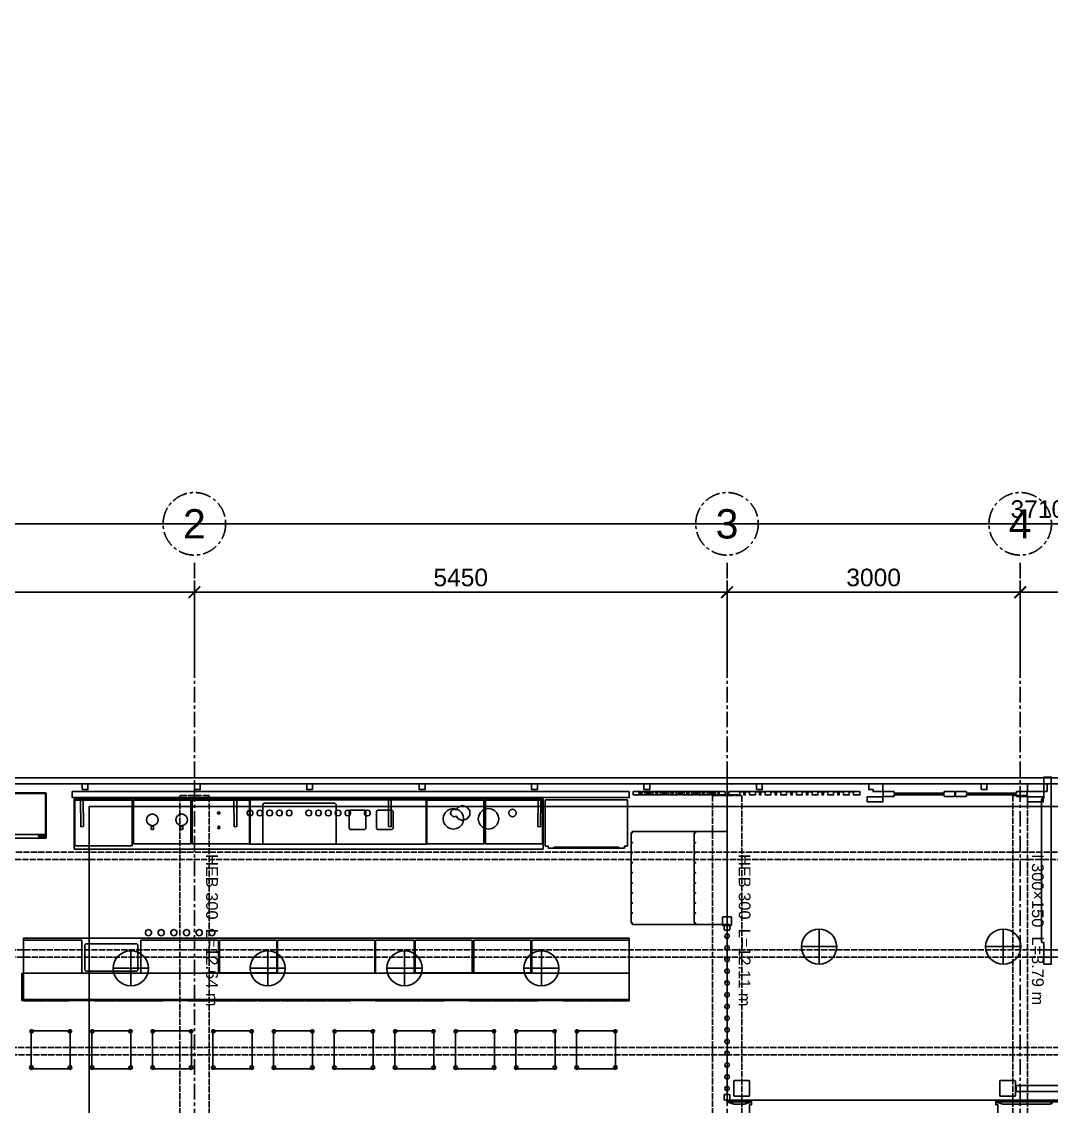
# Model space of a CAD drawing. Header units: millimetres. Extents: x -2320 to 44593, y -183000 to 30400.
# Drawn here: x 8083 to 18618, y -3362 to 7740 of the extents above; entities that cross this region are included whole.
import ezdxf
from ezdxf.enums import TextEntityAlignment as Align

# ---------------------------------------------------------------- set-up
doc = ezdxf.new("R2010")
doc.units = ezdxf.units.MM
doc.header["$LTSCALE"] = 50
doc.linetypes.add('CENTER', pattern=[5.08, 3.175, -0.635, 0.635, -0.635])
doc.linetypes.add('DASHED', pattern=[1.524, 1.27, -0.254])
for name, color, linetype in [('A-AIVAN', 40, 'Continuous'), ('A-BAR', 5, 'Continuous'), ('A-BLDG', 8, 'Continuous'), ('A-CLNG', 150, 'Continuous'), ('A-DIMS', 1, 'Continuous'), ('A-FLOR-F1', 2, 'Continuous'), ('A-FLOR-F3', 30, 'Continuous'), ('A-FURN', 3, 'Continuous'), ('A-FURN-BASE', 9, 'Continuous'), ('A-WALL-CUT', 7, 'Continuous'), ('E-LITE', 1, 'Continuous'), ('S-BEAM', 1, 'DASHED'), ('S-GRID', 8, 'CENTER'), ('S-PURL', 9, 'DASHED')]:
    doc.layers.add(name, color=color, linetype=linetype)
doc.styles.add('VN', font='arial.ttf')
doc.dimstyles.new('SMK', dxfattribs={"dimtxt": 180, "dimasz": 120, "dimexe": 120, "dimexo": 80, "dimgap": 60, "dimtad": 1, "dimdec": 0, "dimtxsty": 'VN', "dimblk": 'ARCHTICK', "dimcen": 2.5, "dimclrd": 1, "dimclre": 1, "dimclrt": 7, "dimazin": 3, "dimtfac": 1, "dimtmove": 0, "dimatfit": 3})

# ---------------------------------------------------------------- blocks, each defined once
blk = doc.blocks.new('_ARCHTICK')
at = {"color": 0, "linetype": 'BYBLOCK', "const_width": 0.15}
blk.add_lwpolyline([(-0.5, -0.5), (0.5, 0.5)], dxfattribs=at)

msp = doc.modelspace()

# ---------------------------------------------------------------- linework, layer by layer
at = {"layer": 'A-AIVAN'}
for points in [[(18543, -213), (18543, 7), (18617, 7), (18617, -1907), (18543, -1907), (18543, -1687), (18524, -1687), (18518, -1675), (18518, -225), (18524, -213)], [(14419.9, -175), (14340, -175), (14340, -140), (15280, -140), (15280, -175), (15220, -175), (15220, -145), (15219.9, -175), (15180.1, -175), (15180.1, -145), (15179.9, -175), (15160.1, -175), (15160.1, -145), (15147, -145), (15147, -175), (15133, -175), (15133, -145), (15119.9, -145), (15119.9, -175), (15100.1, -175), (15100.1, -145), (15099.9, -175), (15060.1, -175), (15060.1, -145), (15059.9, -175), (15020.1, -175), (15020.1, -145), (15019.9, -175), (15000.1, -175), (15000.1, -145), (14987, -145), (14987, -175), (14973, -175), (14973, -145), (14959.9, -145), (14959.9, -175), (14940.1, -175), (14940.1, -145), (14939.9, -175), (14900.1, -175), (14900.1, -145), (14899.9, -175), (14860.1, -175), (14860.1, -145), (14859.9, -175), (14840.1, -175), (14840.1, -145), (14827, -145), (14827, -175), (14813, -175), (14813, -145), (14799.9, -145), (14799.9, -175), (14780.1, -175), (14780.1, -145), (14779.9, -175), (14740.1, -175), (14740.1, -145), (14739.9, -175), (14700.1, -175), (14700.1, -145), (14699.9, -175), (14680.1, -175), (14680.1, -145), (14667, -145), (14667, -175), (14653, -175), (14653, -145), (14639.9, -145), (14639.9, -175), (14620.1, -175), (14620.1, -145), (14619.9, -175), (14580.1, -175), (14580.1, -145), (14579.9, -175), (14540.1, -175), (14540.1, -145), (14539.9, -175), (14520.1, -175), (14520.1, -145), (14507, -145), (14507, -175), (14493, -175), (14493, -145), (14479.9, -145), (14479.9, -175), (14460.1, -175), (14460.1, -145), (14459.9, -175), (14420.1, -175), (14420.1, -145)], [(15429.9, -175), (15320, -175), (15320, -140), (16660, -140), (16660, -175), (16593, -175), (16593, -145), (16549.9, -145), (16549.9, -175), (16490.1, -175), (16490.1, -145), (16447, -145), (16447, -175), (16433, -175), (16433, -145), (16389.9, -145), (16389.9, -175), (16330.1, -175), (16330.1, -145), (16287, -145), (16287, -175), (16273, -175), (16273, -145), (16229.9, -145), (16229.9, -175), (16170.1, -175), (16170.1, -145), (16127, -145), (16127, -175), (16113, -175), (16113, -145), (16069.9, -145), (16069.9, -175), (16010.1, -175), (16010.1, -145), (15967, -145), (15967, -175), (15953, -175), (15953, -145), (15909.9, -145), (15909.9, -175), (15850.1, -175), (15850.1, -145), (15807, -145), (15807, -175), (15793, -175), (15793, -145), (15749.9, -145), (15749.9, -175), (15690.1, -175), (15690.1, -145), (15647, -145), (15647, -175), (15633, -175), (15633, -145), (15589.9, -145), (15589.9, -175), (15530.1, -175), (15530.1, -145), (15487, -145), (15487, -175), (15473, -175), (15473, -145), (15429.9, -145)], [(14974.7, -661.5), (14964.7, -659.5), (14964.7, -563.5), (14966.7, -561.5), (14976.7, -563.5), (14976.7, -550), (15300, -550), (15300, -1500), (14976.7, -1500), (14976.7, -1483.5), (14974.7, -1485.5), (14964.7, -1483.5), (14964.7, -1387.5), (14966.7, -1385.5), (14976.7, -1387.5), (14976.7, -1380.5), (14974.7, -1382.5), (14964.7, -1380.5), (14964.7, -1284.5), (14966.7, -1282.5), (14976.7, -1284.5), (14976.7, -1277.5), (14974.7, -1279.5), (14964.7, -1277.5), (14964.7, -1181.5), (14966.7, -1179.5), (14976.7, -1181.5), (14976.7, -1174.5), (14974.7, -1176.5), (14964.7, -1174.5), (14964.7, -1078.5), (14966.7, -1076.5), (14976.7, -1078.5), (14976.7, -1071.5), (14974.7, -1073.5), (14964.7, -1071.5), (14964.7, -975.5), (14966.7, -973.5), (14976.7, -975.5), (14976.7, -968.5), (14974.7, -970.5), (14964.7, -968.5), (14964.7, -872.5), (14966.7, -870.5), (14976.7, -872.5), (14976.7, -865.5), (14974.7, -867.5), (14964.7, -865.5), (14964.7, -769.5), (14966.7, -767.5), (14976.7, -769.5), (14976.7, -762.5), (14974.7, -764.5), (14964.7, -762.5), (14964.7, -666.5), (14966.7, -664.5), (14976.7, -666.5), (14976.7, -659.5)], [(15259, -1513.2), (15255, -1509.2), (15255, -1427.2), (15259, -1423.2), (15341, -1423.2), (15345, -1427.2), (15345, -1509.2), (15341, -1513.2)], [(15330, -1555), (15325, -1560), (15275, -1560), (15270, -1555), (15270, -1505), (15275, -1500), (15325, -1500), (15330, -1505)], [(15311.8, -1640.4), (15300, -1643.5), (15288.2, -1640.4), (15279.6, -1631.7), (15276.5, -1620), (15279.6, -1608.3), (15288.2, -1599.6), (15300, -1596.5), (15311.8, -1599.6), (15320.4, -1608.3), (15323.5, -1620), (15320.4, -1631.7)], [(15311.8, -1760.4), (15300, -1763.5), (15288.2, -1760.4), (15279.6, -1751.7), (15276.5, -1740), (15279.6, -1728.3), (15288.2, -1719.6), (15300, -1716.5), (15311.8, -1719.6), (15320.4, -1728.3), (15323.5, -1740), (15320.4, -1751.7)], [(15311.8, -1880.4), (15300, -1883.5), (15288.2, -1880.4), (15279.6, -1871.7), (15276.5, -1860), (15279.6, -1848.3), (15288.2, -1839.6), (15300, -1836.5), (15311.8, -1839.6), (15320.4, -1848.3), (15323.5, -1860), (15320.4, -1871.7)], [(15311.8, -2000.4), (15300, -2003.5), (15288.2, -2000.4), (15279.6, -1991.8), (15276.5, -1980), (15279.6, -1968.2), (15288.2, -1959.6), (15300, -1956.5), (15311.8, -1959.6), (15320.4, -1968.2), (15323.5, -1980), (15320.4, -1991.8)], [(15311.8, -2120.4), (15300, -2123.5), (15288.2, -2120.4), (15279.6, -2111.7), (15276.5, -2100), (15279.6, -2088.3), (15288.2, -2079.6), (15300, -2076.5), (15311.8, -2079.6), (15320.4, -2088.3), (15323.5, -2100), (15320.4, -2111.7)], [(15311.8, -2240.4), (15300, -2243.5), (15288.2, -2240.4), (15279.6, -2231.7), (15276.5, -2220), (15279.6, -2208.3), (15288.2, -2199.6), (15300, -2196.5), (15311.8, -2199.6), (15320.4, -2208.3), (15323.5, -2220), (15320.4, -2231.7)], [(15311.8, -2360.4), (15300, -2363.5), (15288.2, -2360.4), (15279.6, -2351.7), (15276.5, -2340), (15279.6, -2328.3), (15288.2, -2319.6), (15300, -2316.5), (15311.8, -2319.6), (15320.4, -2328.3), (15323.5, -2340), (15320.4, -2351.7)], [(15311.8, -2480.4), (15300, -2483.5), (15288.2, -2480.4), (15279.6, -2471.8), (15276.5, -2460), (15279.6, -2448.3), (15288.2, -2439.6), (15300, -2436.5), (15311.8, -2439.6), (15320.4, -2448.3), (15323.5, -2460), (15320.4, -2471.8)], [(15311.8, -2600.4), (15300, -2603.5), (15288.2, -2600.4), (15279.6, -2591.7), (15276.5, -2580), (15279.6, -2568.2), (15288.2, -2559.6), (15300, -2556.5), (15311.8, -2559.6), (15320.4, -2568.2), (15323.5, -2580), (15320.4, -2591.7)], [(15311.8, -2720.4), (15300, -2723.5), (15288.2, -2720.4), (15279.6, -2711.7), (15276.5, -2700), (15279.6, -2688.3), (15288.2, -2679.6), (15300, -2676.5), (15311.8, -2679.6), (15320.4, -2688.3), (15323.5, -2700), (15320.4, -2711.7)], [(15311.8, -2840.4), (15300, -2843.5), (15288.2, -2840.4), (15279.6, -2831.7), (15276.5, -2820), (15279.6, -2808.3), (15288.2, -2799.6), (15300, -2796.5), (15311.8, -2799.6), (15320.4, -2808.3), (15323.5, -2820), (15320.4, -2831.7)], [(15311.8, -2960.4), (15300, -2963.5), (15288.2, -2960.4), (15279.6, -2951.8), (15276.5, -2940), (15279.6, -2928.3), (15288.2, -2919.6), (15300, -2916.5), (15311.8, -2919.6), (15320.4, -2928.3), (15323.5, -2940), (15320.4, -2951.8)], [(15311.8, -3080.4), (15300, -3083.5), (15288.2, -3080.4), (15279.6, -3071.7), (15276.5, -3060), (15279.6, -3048.2), (15288.2, -3039.6), (15300, -3036.5), (15311.8, -3039.6), (15320.4, -3048.2), (15323.5, -3060), (15320.4, -3071.7)], [(15311.8, -3200.4), (15300, -3203.5), (15288.2, -3200.4), (15279.6, -3191.7), (15276.5, -3180), (15279.6, -3168.3), (15288.2, -3159.6), (15300, -3156.5), (15311.8, -3159.6), (15320.4, -3168.3), (15323.5, -3180), (15320.4, -3191.7)], [(19282, -3154), (19282, -3206), (19278, -3210), (18264, -3210), (18260, -3206), (18260, -3154), (18264, -3150), (19278, -3150)], [(15330, -3295), (15325, -3300), (15275, -3300), (15270, -3295), (15270, -3245), (15275, -3240), (15325, -3240), (15330, -3245)], [(15300, -3318), (15300, -3300), (15550, -3300), (15550, -3318)], [(24300, -3300), (24300, -3318), (18050, -3318), (18050, -3300)]]:
    msp.add_lwpolyline(points, close=True, dxfattribs=at)
msp.add_lwpolyline([(15530, -3597), (15530, -3348), (15533, -3345), (15547, -3345), (15550, -3348), (15550, -3300), (18050, -3300), (18050, -3348), (18053, -3345), (18067, -3345), (18070, -3348), (18070, -3597)], dxfattribs=at)
at = {"layer": 'A-BAR'}
for points in [[(8624, -215), (13416, -215), (13420, -219), (13420, -726), (13416, -730), (8624, -730), (8620, -726), (8620, -219)], [(8687, -500), (8685, -217), (8713, -215), (8715, -498)], [(10283, -215), (10285, -498), (10257, -500), (10255, -217)], [(11835, -498), (11835, -217), (11863, -215), (11865, -498), (11863, -500)], [(13395, -217), (13393, -500), (13365, -498), (13367, -215)], [(10437.6, -384.3), (10420, -390), (10402.4, -384.3), (10391.5, -369.3), (10391.5, -350.7), (10402.4, -335.7), (10420, -330), (10437.6, -335.7), (10448.5, -350.7), (10448.5, -369.3)], [(10537.6, -384.3), (10520, -390), (10502.4, -384.3), (10491.5, -369.3), (10491.5, -350.7), (10502.4, -335.7), (10520, -330), (10537.6, -335.7), (10548.5, -350.7), (10548.5, -369.3)], [(11288, -260), (11300, -272), (11300, -668), (11288, -680), (10562, -680), (10550, -668), (10550, -272), (10562, -260)], [(10637.6, -384.3), (10620, -390), (10602.4, -384.3), (10591.5, -369.3), (10591.5, -350.7), (10602.4, -335.7), (10620, -330), (10637.6, -335.7), (10648.5, -350.7), (10648.5, -369.3)], [(10737.6, -384.3), (10720, -390), (10702.4, -384.3), (10691.5, -369.3), (10691.5, -350.7), (10702.4, -335.7), (10720, -330), (10737.6, -335.7), (10748.5, -350.7), (10748.5, -369.3)], [(10837.6, -384.3), (10820, -390), (10802.4, -384.3), (10791.5, -369.3), (10791.5, -350.7), (10802.4, -335.7), (10820, -330), (10837.6, -335.7), (10848.5, -350.7), (10848.5, -369.3)], [(11020, -390), (11002.4, -384.3), (10991.5, -369.3), (10991.5, -350.7), (11002.4, -335.7), (11020, -330), (11037.6, -335.7), (11048.5, -350.7), (11048.5, -369.3), (11037.6, -384.3)], [(11137.6, -384.3), (11120, -390), (11102.4, -384.3), (11091.5, -369.3), (11091.5, -350.7), (11102.4, -335.7), (11120, -330), (11137.6, -335.7), (11148.5, -350.7), (11148.5, -369.3)], [(11237.6, -384.3), (11220, -390), (11202.4, -384.3), (11191.5, -369.3), (11191.5, -350.7), (11202.4, -335.7), (11220, -330), (11237.6, -335.7), (11248.5, -350.7), (11248.5, -369.3)], [(11320, -390), (11302.4, -384.3), (11291.5, -369.3), (11291.5, -350.7), (11302.4, -335.7), (11320, -330), (11337.6, -335.7), (11348.5, -350.7), (11348.5, -369.3), (11337.6, -384.3)], [(11420, -390), (11402.4, -384.3), (11391.5, -369.3), (11391.5, -350.7), (11402.4, -335.7), (11420, -330), (11437.6, -335.7), (11448.5, -350.7), (11448.5, -369.3), (11437.6, -384.3)], [(11447, -330), (11593, -330), (11605, -342), (11605, -518), (11593, -530), (11447, -530), (11435, -518), (11435, -342)], [(11637.6, -384.3), (11620, -390), (11602.4, -384.3), (11591.5, -369.3), (11591.5, -350.7), (11602.4, -335.7), (11620, -330), (11637.6, -335.7), (11648.5, -350.7), (11648.5, -369.3)], [(11873, -330), (11885, -342), (11885, -518), (11873, -530), (11727, -530), (11715, -518), (11715, -342), (11727, -330)], [(12467.6, -320.1), (12500, -315), (12532.4, -320.1), (12561.7, -335.1), (12584.9, -358.3), (12599.9, -387.6), (12605, -420), (12599.9, -452.4), (12584.9, -481.7), (12561.7, -504.9), (12532.4, -519.9), (12500, -525), (12467.6, -519.9), (12438.3, -504.9), (12415.1, -481.7), (12400.1, -452.4), (12395, -420), (12400.1, -387.6), (12415.1, -358.3), (12438.3, -335.1)], [(12510, -322), (12529.5, -327.6), (12550.5, -298.7), (12595, -284.3), (12639.5, -298.7), (12667, -336.6), (12667, -383.4), (12639.5, -421.3), (12595, -435.7), (12550.5, -421.3), (12529.5, -392.4), (12510, -398), (12491, -392.9), (12477.1, -379), (12472, -360), (12477.1, -341), (12491, -327.1)], [(12798.3, -335.1), (12827.6, -320.1), (12860, -315), (12892.4, -320.1), (12921.7, -335.1), (12944.9, -358.3), (12959.9, -387.6), (12965, -420), (12959.9, -452.4), (12944.9, -481.7), (12921.7, -504.9), (12892.4, -519.9), (12860, -525), (12827.6, -519.9), (12798.3, -504.9), (12775.1, -481.7), (12760.1, -452.4), (12755, -420), (12760.1, -387.6), (12775.1, -358.3)], [(13124, -392.9), (13105, -398), (13086, -392.9), (13072.1, -379), (13067, -360), (13072.1, -341), (13086, -327.1), (13105, -322), (13124, -327.1), (13137.9, -341), (13143, -360), (13137.9, -379)], [(14250, -700), (14250, -720), (14190, -720), (14190, -711), (13530, -711), (13530, -720), (13470, -720), (13470, -700), (13444, -700), (13440, -696), (13440, -229), (13444, -225), (14276, -225), (14280, -229), (14280, -696), (14276, -700)], [(9450.2, -377.6), (9472.4, -399.7), (9480.5, -430), (9472.4, -460.2), (9450.2, -482.4), (9420, -490.5), (9389.8, -482.4), (9367.6, -460.2), (9359.5, -430), (9367.6, -399.7), (9389.8, -377.6), (9420, -369.5)], [(9780.5, -430), (9772.4, -460.2), (9750.2, -482.4), (9720, -490.5), (9689.7, -482.4), (9667.6, -460.2), (9659.5, -430), (9667.6, -399.7), (9689.7, -377.6), (9720, -369.5), (9750.2, -377.6), (9772.4, -399.7)], [(10100, -372), (10091.5, -368.5), (10088, -360), (10091.5, -351.5), (10100, -348), (10108.5, -351.5), (10112, -360), (10108.5, -368.5)], [(9428, -495), (9432, -499), (9432, -526), (9428, -530), (9412, -530), (9408, -526), (9408, -499), (9412, -495)], [(9728, -495), (9732, -499), (9732, -526), (9728, -530), (9712, -530), (9708, -526), (9708, -499), (9712, -495)], [(10109.9, -520), (10090.1, -520), (10093.2, -499.2), (10100.3, -491.5), (10107.3, -500.5)], [(9380, -1617), (9361.2, -1610.9), (9349.6, -1594.9), (9349.6, -1575.1), (9361.2, -1559.1), (9380, -1553), (9398.8, -1559.1), (9410.4, -1575.1), (9410.4, -1594.9), (9398.8, -1610.9)], [(9510, -1617), (9491.2, -1610.9), (9479.6, -1594.9), (9479.6, -1575.1), (9491.2, -1559.1), (9510, -1553), (9528.8, -1559.1), (9540.4, -1575.1), (9540.4, -1594.9), (9528.8, -1610.9)], [(9640, -1617), (9621.2, -1610.9), (9609.6, -1594.9), (9609.6, -1575.1), (9621.2, -1559.1), (9640, -1553), (9658.8, -1559.1), (9670.4, -1575.1), (9670.4, -1594.9), (9658.8, -1610.9)], [(9770, -1617), (9751.2, -1610.9), (9739.6, -1594.9), (9739.6, -1575.1), (9751.2, -1559.1), (9770, -1553), (9788.8, -1559.1), (9800.4, -1575.1), (9800.4, -1594.9), (9788.8, -1610.9)], [(9900, -1617), (9881.2, -1610.9), (9869.6, -1594.9), (9869.6, -1575.1), (9881.2, -1559.1), (9900, -1553), (9918.8, -1559.1), (9930.4, -1575.1), (9930.4, -1594.9), (9918.8, -1610.9)], [(10030, -1617), (10011.2, -1610.9), (9999.6, -1594.9), (9999.6, -1575.1), (10011.2, -1559.1), (10030, -1553), (10048.8, -1559.1), (10060.4, -1575.1), (10060.4, -1594.9), (10048.8, -1610.9)], [(14300, -2268), (8100, -2268), (8102, -2000), (8100, -1642), (14298, -1640)], [(8098.5, -2000), (8100, -2269.5), (8328.5, -2268), (8328.5, -2284), (8101.5, -2284), (8100, -2278.5), (8086, -2278.5), (8086, -2001.5)], [(8341.5, -2268), (8568.5, -2268), (8570, -2282.5), (8341.5, -2284)], [(8581.5, -2268), (8808.5, -2268), (8810, -2278.5), (8581.5, -2280)], [(8820, -2269.5), (9048.5, -2268), (9050, -2282.5), (8821.5, -2284)], [(9290, -2269.5), (9288.5, -2284), (9060, -2282.5), (9061.5, -2268)], [(9530, -2269.5), (9528.5, -2284), (9300, -2282.5), (9301.5, -2268)], [(9540, -2269.5), (9768.5, -2268), (9770, -2278.6), (9541.5, -2280.1)], [(9781.5, -2268), (10008.5, -2268), (10010, -2282.5), (9781.5, -2284)], [(10021.5, -2268), (10248.5, -2268), (10250, -2282.5), (10021.5, -2284)], [(10488.5, -2268), (10488.5, -2284), (10261.5, -2284), (10260, -2269.5)], [(10728.5, -2268), (10728.5, -2281.7), (10501.5, -2281.7), (10500, -2269.5)], [(10740, -2269.5), (10968.5, -2268), (10970, -2282.5), (10741.5, -2284)], [(10981.5, -2268), (11208.5, -2268), (11210, -2282.5), (10981.5, -2284)], [(11221.5, -2268), (11448.5, -2268), (11450, -2282.5), (11221.5, -2284)], [(11461.5, -2268), (11688.5, -2268), (11690, -2278.6), (11461.5, -2280.1)], [(11700, -2269.5), (11928.5, -2268), (11930, -2282.5), (11701.5, -2284)], [(11940, -2269.5), (12168.5, -2268), (12170, -2282.5), (11941.5, -2284)], [(12181.5, -2268), (12408.5, -2268), (12410, -2282.5), (12181.5, -2284)], [(12421.5, -2268), (12648.5, -2268), (12650, -2278.5), (12421.5, -2280)], [(12661.5, -2268), (12888.5, -2268), (12890, -2282.5), (12661.5, -2284)], [(12900, -2269.5), (13128.5, -2268), (13130, -2282.5), (12901.5, -2284)], [(13140, -2269.5), (13368.5, -2268), (13370, -2282.5), (13141.5, -2284)], [(13610, -2269.5), (13608.5, -2280), (13380, -2278.5), (13381.5, -2268)], [(13620, -2269.5), (13848.5, -2268), (13850, -2282.5), (13621.5, -2284)], [(13861.5, -2268), (14088.5, -2268), (14090, -2282.5), (13861.5, -2284)], [(14100, -2269.5), (14298.5, -2268), (14300, -2282.5), (14101.5, -2284)], [(8180, -2942.5), (8180, -2594), (8184, -2590), (8576, -2590), (8580, -2594), (8580, -2941.2), (8585.3, -2951.7), (8583.5, -2963.3), (8575.2, -2971.6), (8570, -2972.4), (8565, -2980), (8195, -2980), (8190, -2973.2), (8180, -2968.1), (8174.7, -2957.6), (8176.5, -2946)], [(8800, -2942.5), (8800, -2594), (8804, -2590), (9196, -2590), (9200, -2594), (9200, -2941.2), (9205.3, -2951.7), (9203.5, -2963.3), (9195.2, -2971.6), (9190, -2972.4), (9185, -2980), (8815, -2980), (8810, -2973.2), (8800, -2968.1), (8794.7, -2957.6), (8796.5, -2946)], [(9420, -2942.5), (9420, -2594), (9424, -2590), (9816, -2590), (9820, -2594), (9820, -2941.2), (9825.3, -2951.7), (9823.5, -2963.3), (9815.2, -2971.6), (9810, -2972.4), (9805, -2980), (9435, -2980), (9430, -2973.2), (9420, -2968.1), (9414.6, -2957.6), (9416.5, -2946)], [(10040, -2942.5), (10040, -2594), (10044, -2590), (10436, -2590), (10440, -2594), (10440, -2941.2), (10445.3, -2951.7), (10443.5, -2963.3), (10435.2, -2971.6), (10430, -2972.4), (10425, -2980), (10055, -2980), (10050, -2973.2), (10040, -2968.1), (10034.6, -2957.6), (10036.5, -2946)], [(10660, -2942.5), (10660, -2594), (10664, -2590), (11056, -2590), (11060, -2594), (11060, -2941.2), (11065.3, -2951.7), (11063.5, -2963.3), (11055.2, -2971.6), (11050, -2972.4), (11045, -2980), (10675, -2980), (10670, -2973.2), (10660, -2968.1), (10654.6, -2957.6), (10656.5, -2946)], [(11280, -2942.5), (11280, -2594), (11284, -2590), (11676, -2590), (11680, -2594), (11680, -2941.2), (11685.3, -2951.7), (11683.5, -2963.3), (11675.2, -2971.6), (11670, -2972.4), (11665, -2980), (11295, -2980), (11290, -2973.2), (11280, -2968.1), (11274.6, -2957.6), (11276.5, -2946)], [(11900, -2942.5), (11900, -2594), (11904, -2590), (12296, -2590), (12300, -2594), (12300, -2941.2), (12305.3, -2951.7), (12303.5, -2963.3), (12295.2, -2971.6), (12290, -2972.4), (12285, -2980), (11915, -2980), (11910, -2973.2), (11900, -2968.1), (11894.7, -2957.6), (11896.5, -2946)], [(12520, -2942.5), (12520, -2594), (12524, -2590), (12916, -2590), (12920, -2594), (12920, -2941.2), (12925.3, -2951.7), (12923.5, -2963.3), (12915.2, -2971.6), (12910, -2972.4), (12905, -2980), (12535, -2980), (12530, -2973.2), (12520, -2968.1), (12514.7, -2957.6), (12516.5, -2946)], [(13140, -2942.5), (13140, -2594), (13144, -2590), (13536, -2590), (13540, -2594), (13540, -2941.2), (13545.3, -2951.7), (13543.5, -2963.3), (13535.2, -2971.6), (13530, -2972.4), (13525, -2980), (13155, -2980), (13150, -2973.2), (13140, -2968.1), (13134.7, -2957.6), (13136.5, -2946)], [(13760, -2942.5), (13760, -2594), (13764, -2590), (14156, -2590), (14160, -2594), (14160, -2941.2), (14165.3, -2951.7), (14163.5, -2963.3), (14155.2, -2971.6), (14150, -2972.4), (14145, -2980), (13775, -2980), (13770, -2973.2), (13760, -2968.1), (13754.7, -2957.6), (13756.5, -2946)]]:
    msp.add_lwpolyline(points, close=True, dxfattribs=at)
at = {"layer": 'A-BLDG'}
for points in [[(37100, 30400), (37100, 0), (4100, 0), (4100, 30400)], [(37000, 0), (37000, -60), (4200, -60), (4200, 0)], [(8700, -120), (8700, -60), (8760, -60), (8760, -120)], [(9850, -120), (9850, -60), (9910, -60), (9910, -120)], [(11060, -120), (11000, -120), (11000, -60), (11060, -60)], [(12210, -120), (12150, -120), (12150, -60), (12210, -60)], [(13360, -120), (13300, -120), (13300, -60), (13360, -60)], [(14510, -120), (14450, -120), (14450, -60), (14510, -60)], [(15600, -120), (15600, -60), (15660, -60), (15660, -120)], [(16810, -60), (16895, -60), (16895, -140), (16795, -140), (16795, -120), (16750, -120), (16750, -60), (16795, -60)], [(17900, -120), (17900, -60), (17960, -60), (17960, -120)], [(18575, -140), (18475, -140), (18375, -140), (18375, -60), (18475, -60), (18575, -60)], [(16891, -245), (16739, -245), (16735, -246), (16735, -194), (16739, -195), (16891, -195), (16895, -194), (16895, -246)], [(17521, -157), (17521, -143), (17524, -140), (17628, -140), (17631, -143), (17631, -187), (17628, -190), (17524, -190), (17521, -187), (17521, -173), (17009, -173), (17009, -187), (17006, -190), (16902, -190), (16899, -187), (16899, -143), (16902, -140), (17006, -140), (17009, -143), (17009, -157)], [(18261, -157), (18261, -143), (18264, -140), (18368, -140), (18371, -143), (18371, -187), (18368, -190), (18264, -190), (18261, -187), (18261, -173), (17749, -173), (17749, -187), (17746, -190), (17642, -190), (17639, -187), (17639, -143), (17642, -140), (17746, -140), (17749, -143), (17749, -157)], [(18379, -195), (18531, -195), (18535, -194), (18535, -246), (18531, -245), (18379, -245), (18375, -246), (18375, -194)]]:
    msp.add_lwpolyline(points, close=True, dxfattribs=at)
at = {"layer": 'A-CLNG'}
msp.add_lwpolyline([(8775, -295), (8775, -11681), (36075, -11681), (36075, -295)], close=True, dxfattribs=at)
at = {"layer": 'A-FLOR-F1'}
msp.add_lwpolyline([(18900, -10429.7), (18050, -10513.5), (18050, -10559.9), (15550, -10559.9), (15550, -10759.9), (9000, -11405.5), (9000, -9350), (3200, -9350), (3200, -11977.2), (3025, -11994.5), (0, 167.5), (0, 7250), (4100, 7250), (4100, 7100), (1650, 7100), (1650, 150), (4100, 150), (4100, 0), (15300, 0), (15300, -3300), (28500, -3300)], dxfattribs=at)
at = {"layer": 'A-FLOR-F3'}
msp.add_lwpolyline([(15300, 0), (15300, -3300), (28500, -3300), (28500, -2400), (30900, -2400), (30900, 0)], close=True, dxfattribs=at)
at = {"layer": 'A-FURN'}
for points in [[(8321, -580), (7049, -580), (7045, -576), (7045, -164), (7049, -160), (8321, -160), (8325, -164), (8325, -576)], [(8255, -585), (8325, -585), (8325, -600), (8255, -600)]]:
    msp.add_lwpolyline(points, close=True, dxfattribs=at)
at = {"layer": 'A-FURN-BASE'}
for points in [[(7040, -618), (7037, -615), (7037, -157), (7040, -154), (8330, -154), (8333, -157), (8333, -615), (8330, -618)], [(15147, -145), (15147, -175), (15133, -175), (15133, -145), (15069.9, -145), (15069.9, -175), (15050.1, -175), (15050.1, -145), (14987, -145), (14987, -175), (14973, -175), (14973, -145), (14909.9, -145), (14909.9, -175), (14890.1, -175), (14890.1, -145), (14827, -145), (14827, -175), (14813, -175), (14813, -145), (14749.9, -145), (14749.9, -175), (14730.1, -175), (14730.1, -145), (14667, -145), (14667, -175), (14653, -175), (14653, -145), (14589.9, -145), (14589.9, -175), (14570.1, -175), (14570.1, -145), (14507, -145), (14507, -175), (14493, -175), (14493, -145), (14429.9, -145), (14429.9, -175), (14410.1, -175), (14410.1, -145), (14400, -145), (14400, -175), (14340, -175), (14340, -140), (15280, -140), (15280, -175), (15210.1, -175), (15210.1, -145)], [(8628, -229), (9212, -229), (9212, -696), (8628, -696)], [(9227, -228), (9813, -228), (9813, -677), (9227, -677)], [(9827, -228), (10413, -228), (10413, -677), (9827, -677)], [(10420, -225), (12220, -225), (12220, -680), (10420, -680)], [(12227, -228), (12813, -228), (12813, -677), (12227, -677)], [(12827, -228), (13413, -228), (13413, -677), (12827, -677)], [(14276, -700), (14250, -700), (14250, -720), (13470, -720), (13470, -700), (13444, -700), (13440, -696), (13440, -229), (13444, -225), (14276, -225), (14280, -229), (14280, -696)], [(14328, -661.5), (14318, -659.5), (14318, -563.5), (14320, -561.5), (14330, -563.5), (14330, -550), (15300, -550), (15300, -1500), (14330, -1500), (14330, -1483.5), (14328, -1485.5), (14318, -1483.5), (14318, -1387.5), (14320, -1385.5), (14330, -1387.5), (14330, -1380.5), (14328, -1382.5), (14318, -1380.5), (14318, -1284.5), (14320, -1282.5), (14330, -1284.5), (14330, -1277.5), (14328, -1279.5), (14318, -1277.5), (14318, -1181.5), (14320, -1179.5), (14330, -1181.5), (14330, -1174.5), (14328, -1176.5), (14318, -1174.5), (14318, -1078.5), (14320, -1076.5), (14330, -1078.5), (14330, -1071.5), (14328, -1073.5), (14318, -1071.5), (14318, -975.5), (14320, -973.5), (14330, -975.5), (14330, -968.5), (14328, -970.5), (14318, -968.5), (14318, -872.5), (14320, -870.5), (14330, -872.5), (14330, -865.5), (14328, -867.5), (14318, -865.5), (14318, -769.5), (14320, -767.5), (14330, -769.5), (14330, -762.5), (14328, -764.5), (14318, -762.5), (14318, -666.5), (14320, -664.5), (14330, -666.5), (14330, -659.5)], [(8102, -1662), (8698, -1662), (8698, -1998), (8102, -1998)], [(9302, -1662), (10098, -1662), (10098, -1998), (9302, -1998)], [(10692, -1663), (10692, -1997), (10108, -1997), (10108, -1663)], [(11698, -1662), (11698, -1998), (10702, -1998), (10702, -1662)], [(11702, -1662), (12098, -1662), (12098, -1998), (11702, -1998)], [(12108, -1663), (12692, -1663), (12692, -1997), (12108, -1997)], [(13292, -1663), (13292, -1997), (12708, -1997), (12708, -1663)], [(14298, -1662), (14298, -1998), (13302, -1998), (13302, -1662)], [(9260, -1980), (8740, -1980), (8730, -1970), (8730, -1710), (8740, -1700), (9260, -1700), (9270, -1710), (9270, -1970)], [(8100, -2000), (14300, -2000), (14300, -2268), (8100, -2268)], [(8172.2, -2606.9), (8167.5, -2597.5), (8169.1, -2587.1), (8176.5, -2579.7), (8186.9, -2578.1), (8196.3, -2582.8), (8201.1, -2592.2), (8199.4, -2602.6), (8192, -2610.1), (8181.6, -2611.7)], [(8563.7, -2606.9), (8558.9, -2597.6), (8560.6, -2587.2), (8568, -2579.7), (8578.4, -2578.1), (8587.8, -2582.8), (8592.6, -2592.2), (8590.9, -2602.6), (8583.4, -2610), (8573.1, -2611.7)], [(8792.2, -2606.9), (8787.5, -2597.5), (8789.1, -2587.1), (8796.5, -2579.7), (8806.9, -2578.1), (8816.3, -2582.8), (8821.1, -2592.2), (8819.4, -2602.6), (8812, -2610.1), (8801.6, -2611.7)], [(9183.7, -2606.9), (9178.9, -2597.6), (9180.6, -2587.2), (9188, -2579.7), (9198.4, -2578.1), (9207.8, -2582.8), (9212.6, -2592.2), (9210.9, -2602.6), (9203.4, -2610), (9193.1, -2611.7)], [(9412.2, -2606.9), (9407.5, -2597.5), (9409.1, -2587.1), (9416.5, -2579.7), (9426.9, -2578.1), (9436.3, -2582.8), (9441.1, -2592.2), (9439.4, -2602.6), (9432, -2610.1), (9421.6, -2611.7)], [(9803.7, -2606.9), (9798.9, -2597.6), (9800.6, -2587.2), (9808, -2579.7), (9818.4, -2578.1), (9827.8, -2582.8), (9832.6, -2592.2), (9830.9, -2602.6), (9823.4, -2610), (9813.1, -2611.7)], [(10032.2, -2606.9), (10027.5, -2597.5), (10029.1, -2587.1), (10036.5, -2579.7), (10046.9, -2578.1), (10056.3, -2582.8), (10061.1, -2592.2), (10059.4, -2602.6), (10052, -2610.1), (10041.6, -2611.7)], [(10423.7, -2606.9), (10418.9, -2597.6), (10420.6, -2587.2), (10428, -2579.7), (10438.4, -2578.1), (10447.8, -2582.8), (10452.6, -2592.2), (10450.9, -2602.6), (10443.4, -2610), (10433.1, -2611.7)], [(10652.2, -2606.9), (10647.5, -2597.5), (10649.1, -2587.1), (10656.5, -2579.7), (10666.9, -2578.1), (10676.3, -2582.8), (10681.1, -2592.2), (10679.4, -2602.6), (10672, -2610.1), (10661.6, -2611.7)], [(11043.7, -2606.9), (11038.9, -2597.6), (11040.6, -2587.2), (11048, -2579.7), (11058.4, -2578.1), (11067.8, -2582.8), (11072.6, -2592.2), (11070.9, -2602.6), (11063.4, -2610), (11053.1, -2611.7)], [(11272.2, -2606.9), (11267.5, -2597.5), (11269.1, -2587.1), (11276.5, -2579.7), (11286.9, -2578.1), (11296.3, -2582.8), (11301.1, -2592.2), (11299.4, -2602.6), (11292, -2610.1), (11281.6, -2611.7)], [(11663.7, -2606.9), (11658.9, -2597.6), (11660.6, -2587.2), (11668, -2579.7), (11678.4, -2578.1), (11687.8, -2582.8), (11692.6, -2592.2), (11690.9, -2602.6), (11683.4, -2610), (11673.1, -2611.7)], [(11892.2, -2606.9), (11887.5, -2597.5), (11889.1, -2587.1), (11896.5, -2579.7), (11906.9, -2578.1), (11916.3, -2582.8), (11921.1, -2592.2), (11919.4, -2602.6), (11912, -2610.1), (11901.6, -2611.7)], [(12283.7, -2606.9), (12278.9, -2597.6), (12280.6, -2587.2), (12288, -2579.7), (12298.4, -2578.1), (12307.8, -2582.8), (12312.6, -2592.2), (12310.9, -2602.6), (12303.4, -2610), (12293.1, -2611.7)], [(12512.2, -2606.9), (12507.5, -2597.5), (12509.1, -2587.1), (12516.5, -2579.7), (12526.9, -2578.1), (12536.3, -2582.8), (12541.1, -2592.2), (12539.4, -2602.6), (12532, -2610.1), (12521.6, -2611.7)], [(12903.7, -2606.9), (12898.9, -2597.6), (12900.6, -2587.2), (12908, -2579.7), (12918.4, -2578.1), (12927.8, -2582.8), (12932.6, -2592.2), (12930.9, -2602.6), (12923.4, -2610), (12913.1, -2611.7)], [(13132.2, -2606.9), (13127.5, -2597.5), (13129.1, -2587.1), (13136.5, -2579.7), (13146.9, -2578.1), (13156.3, -2582.8), (13161.1, -2592.2), (13159.4, -2602.6), (13152, -2610.1), (13141.6, -2611.7)], [(13523.7, -2606.9), (13518.9, -2597.6), (13520.6, -2587.2), (13528, -2579.7), (13538.4, -2578.1), (13547.8, -2582.8), (13552.6, -2592.2), (13550.9, -2602.6), (13543.4, -2610), (13533.1, -2611.7)], [(13752.2, -2606.9), (13747.5, -2597.5), (13749.1, -2587.1), (13756.5, -2579.7), (13766.9, -2578.1), (13776.3, -2582.8), (13781.1, -2592.2), (13779.4, -2602.6), (13772, -2610.1), (13761.6, -2611.7)], [(14143.7, -2606.9), (14138.9, -2597.6), (14140.6, -2587.2), (14148, -2579.7), (14158.4, -2578.1), (14167.8, -2582.8), (14172.6, -2592.2), (14170.9, -2602.6), (14163.4, -2610), (14153.1, -2611.7)], [(8169.5, -2980), (8164.2, -2969.6), (8166.1, -2958), (8174.4, -2949.6), (8186, -2947.8), (8196.4, -2953.1), (8201.8, -2963.6), (8199.9, -2975.2), (8191.6, -2983.5), (8180, -2985.4)], [(8563.6, -2980), (8558.2, -2969.5), (8560.1, -2957.9), (8568.4, -2949.6), (8580, -2947.8), (8590.4, -2953.1), (8595.8, -2963.6), (8594, -2975.2), (8585.7, -2983.5), (8574, -2985.4)], [(8789.5, -2980), (8784.2, -2969.6), (8786.1, -2958), (8794.4, -2949.6), (8806, -2947.8), (8816.4, -2953.1), (8821.8, -2963.6), (8819.9, -2975.2), (8811.6, -2983.5), (8800, -2985.4)], [(9183.6, -2980), (9178.2, -2969.5), (9180.1, -2957.9), (9188.4, -2949.6), (9200, -2947.8), (9210.4, -2953.1), (9215.8, -2963.6), (9214, -2975.2), (9205.7, -2983.5), (9194, -2985.4)], [(9409.5, -2980), (9404.2, -2969.6), (9406.1, -2958), (9414.4, -2949.6), (9426, -2947.8), (9436.4, -2953.1), (9441.8, -2963.6), (9439.9, -2975.2), (9431.6, -2983.5), (9420, -2985.4)], [(9803.6, -2980), (9798.2, -2969.5), (9800.1, -2957.9), (9808.4, -2949.6), (9820, -2947.8), (9830.4, -2953.1), (9835.8, -2963.6), (9834, -2975.2), (9825.7, -2983.5), (9814, -2985.4)], [(10029.5, -2980), (10024.2, -2969.6), (10026.1, -2958), (10034.4, -2949.6), (10046, -2947.8), (10056.4, -2953.1), (10061.8, -2963.6), (10059.9, -2975.2), (10051.6, -2983.5), (10040, -2985.4)], [(10423.6, -2980), (10418.2, -2969.5), (10420.1, -2957.9), (10428.4, -2949.6), (10440, -2947.8), (10450.4, -2953.1), (10455.8, -2963.6), (10454, -2975.2), (10445.7, -2983.5), (10434, -2985.4)], [(10649.5, -2980), (10644.2, -2969.6), (10646.1, -2958), (10654.4, -2949.6), (10666, -2947.8), (10676.4, -2953.1), (10681.8, -2963.6), (10679.9, -2975.2), (10671.6, -2983.5), (10660, -2985.4)], [(11043.6, -2980), (11038.2, -2969.5), (11040.1, -2957.9), (11048.4, -2949.6), (11060, -2947.8), (11070.4, -2953.1), (11075.8, -2963.6), (11074, -2975.2), (11065.7, -2983.5), (11054, -2985.4)], [(11269.5, -2980), (11264.2, -2969.6), (11266.1, -2958), (11274.4, -2949.6), (11286, -2947.8), (11296.4, -2953.1), (11301.8, -2963.6), (11299.9, -2975.2), (11291.6, -2983.5), (11280, -2985.4)], [(11663.6, -2980), (11658.2, -2969.5), (11660.1, -2957.9), (11668.4, -2949.6), (11680, -2947.8), (11690.4, -2953.1), (11695.8, -2963.6), (11694, -2975.2), (11685.7, -2983.5), (11674, -2985.4)], [(11889.5, -2980), (11884.2, -2969.6), (11886.1, -2958), (11894.4, -2949.6), (11906, -2947.8), (11916.4, -2953.1), (11921.8, -2963.6), (11919.9, -2975.2), (11911.6, -2983.5), (11900, -2985.4)], [(12283.6, -2980), (12278.2, -2969.5), (12280.1, -2957.9), (12288.4, -2949.6), (12300, -2947.8), (12310.4, -2953.1), (12315.8, -2963.6), (12314, -2975.2), (12305.7, -2983.5), (12294, -2985.4)], [(12509.5, -2980), (12504.2, -2969.6), (12506.1, -2958), (12514.4, -2949.6), (12526, -2947.8), (12536.4, -2953.1), (12541.8, -2963.6), (12539.9, -2975.2), (12531.6, -2983.5), (12520, -2985.4)], [(12903.6, -2980), (12898.2, -2969.5), (12900.1, -2957.9), (12908.4, -2949.6), (12920, -2947.8), (12930.4, -2953.1), (12935.8, -2963.6), (12934, -2975.2), (12925.7, -2983.5), (12914, -2985.4)], [(13129.5, -2980), (13124.2, -2969.6), (13126.1, -2958), (13134.4, -2949.6), (13146, -2947.8), (13156.4, -2953.1), (13161.8, -2963.6), (13159.9, -2975.2), (13151.6, -2983.5), (13140, -2985.4)], [(13523.6, -2980), (13518.2, -2969.5), (13520.1, -2957.9), (13528.4, -2949.6), (13540, -2947.8), (13550.4, -2953.1), (13555.8, -2963.6), (13554, -2975.2), (13545.7, -2983.5), (13534, -2985.4)], [(13749.5, -2980), (13744.2, -2969.6), (13746.1, -2958), (13754.4, -2949.6), (13766, -2947.8), (13776.4, -2953.1), (13781.8, -2963.6), (13779.9, -2975.2), (13771.6, -2983.5), (13760, -2985.4)], [(14143.6, -2980), (14138.2, -2969.5), (14140.1, -2957.9), (14148.4, -2949.6), (14160, -2947.8), (14170.4, -2953.1), (14175.8, -2963.6), (14174, -2975.2), (14165.7, -2983.5), (14154, -2985.4)], [(15550, -3318), (15530, -3318), (15530, -3326), (15505, -3326), (15505, -3334), (15485, -3334), (15485, -3340), (15365, -3340), (15365, -3334), (15345, -3334), (15345, -3326), (15320, -3326), (15320, -3318), (15300, -3318), (15300, -3300), (15550, -3300)]]:
    msp.add_lwpolyline(points, close=True, dxfattribs=at)
for points in [[(15530, -4197), (15530, -3348), (15533, -3345), (15547, -3345), (15550, -3348), (15550, -3300), (18050, -3300), (18050, -3348), (18053, -3345), (18067, -3345), (18070, -3348), (18070, -4197)], [(18630, -3334), (18610, -3334), (18610, -3340), (18115, -3340), (18115, -3334), (18095, -3334), (18095, -3326), (18070, -3326), (18070, -3318), (18050, -3318), (18050, -3300), (24300, -3300)]]:
    msp.add_lwpolyline(points, dxfattribs=at)
at = {"layer": 'A-WALL-CUT'}
for points in [[(14300, -140), (14300, -203), (8600, -203), (8600, -140)], [(15526, -3100), (15530, -3104), (15530, -3256), (15526, -3260), (15374, -3260), (15370, -3256), (15370, -3104), (15374, -3100)], [(18246, -3100), (18250, -3104), (18250, -3256), (18246, -3260), (18094, -3260), (18090, -3256), (18090, -3104), (18094, -3100)]]:
    msp.add_lwpolyline(points, close=True, dxfattribs=at)
at = {"layer": 'E-LITE'}
for p, q in [((16242, -1548), (16242, -1908)), ((18126, -1548), (18126, -1908)), ((9200, -1770), (9200, -2130)), ((10600, -1770), (10600, -2130)), ((12000, -1770), (12000, -2130)), ((13400, -1770), (13400, -2130)), ((16062, -1728), (16422, -1728)), ((17946, -1728), (18306, -1728)), ((9020, -1950), (9380, -1950)), ((10420, -1950), (10780, -1950)), ((11820, -1950), (12180, -1950)), ((13220, -1950), (13580, -1950))]:
    msp.add_line(p, q, dxfattribs=at)
for centre in [(16242, -1728), (18126, -1728), (9200, -1950), (10600, -1950), (12000, -1950), (13400, -1950)]:
    msp.add_circle(centre, 180, dxfattribs=at)
at = {"layer": 'S-BEAM'}
for points in [[(9700, -180), (9700, -12822), (10000, -12822), (10000, -180)], [(15150, -180), (15150, -12285), (15450, -12285), (15450, -180)], [(18225, -180), (18225, -3975), (18375, -3975), (18375, -180)]]:
    msp.add_lwpolyline(points, close=True, dxfattribs=at)
at = {"layer": 'S-GRID'}
for p, q in [((9850, 2200), (9850, -14600)), ((15300, 2200), (15300, -14600)), ((18300, 2200), (18300, -14600)), ((-1600, 0), (38600, 0))]:
    msp.add_line(p, q, dxfattribs=at)
for centre in [(9850, 2600), (15300, 2600), (18300, 2600)]:
    msp.add_circle(centre, 320, dxfattribs=at)
at = {"layer": 'S-PURL'}
for points in [[(241, -760), (241, -835), (37044, -835), (37044, -760)], [(489, -1760), (489, -1835), (36978, -1835), (36978, -1760)], [(6983, -2760), (6983, -2835), (36913, -2835), (36913, -2760)]]:
    msp.add_lwpolyline(points, close=True, dxfattribs=at)

# ---------------------------------------------------------------- texts
at = {"layer": 'S-BEAM', "style": 'VN'}
for s, p in [('HEB 300  L=12.64 m', (9970, -780)), ('HEB 300  L=12.11 m', (15420, -780)), ('I 300×150  L=3.79 m', (18420, -780))]:
    msp.add_text(s, height=120, rotation=-90, dxfattribs=at).set_placement(p)
at = {"layer": 'S-GRID', "style": 'VN'}
for s, p in [('2', (9850, 2600)), ('3', (15300, 2600)), ('4', (18300, 2600))]:
    msp.add_text(s, height=300, dxfattribs=at).set_placement(p, align=Align.MIDDLE_CENTER)

# ---------------------------------------------------------------- dimensions: what is measured, and where the dimension line sits
at = {"layer": 'A-DIMS'}
for base, p1, p2 in [((0, 2600), (0, 1000), (37100, 1000)), ((4100, 1900), (4100, 1000), (9850, 1000)), ((9850, 1900), (9850, 1000), (15300, 1000)), ((15300, 1900), (15300, 1000), (18300, 1000)), ((18300, 1900), (18300, 1000), (21350, 1000))]:
    msp.add_linear_dim(base=base, p1=p1, p2=p2, dimstyle='SMK', dxfattribs=at).render()

doc.saveas('drawing.dxf')
